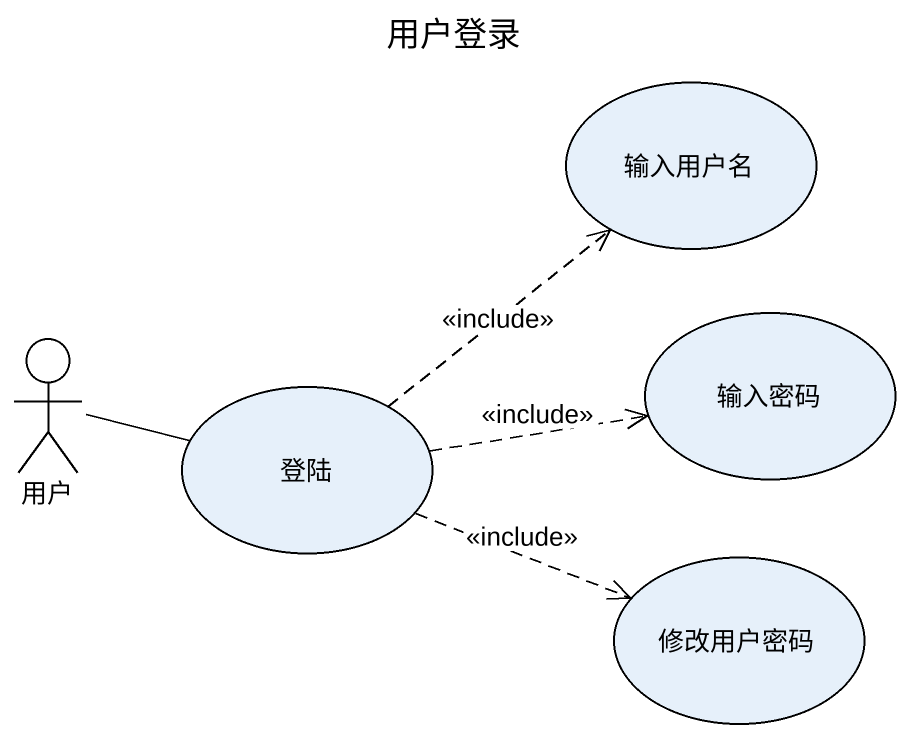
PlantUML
@startuml
title 用户登录
usecase 输入用户名
actor 用户
usecase 输入密码
usecase 登陆
usecase 修改用户密码
用户 -right- 登陆
登陆 .up.> 输入用户名 : <<include>>
登陆 .right.> 输入密码 : <<include>>
登陆 .right.> 修改用户密码 : <<include>>
@enduml
